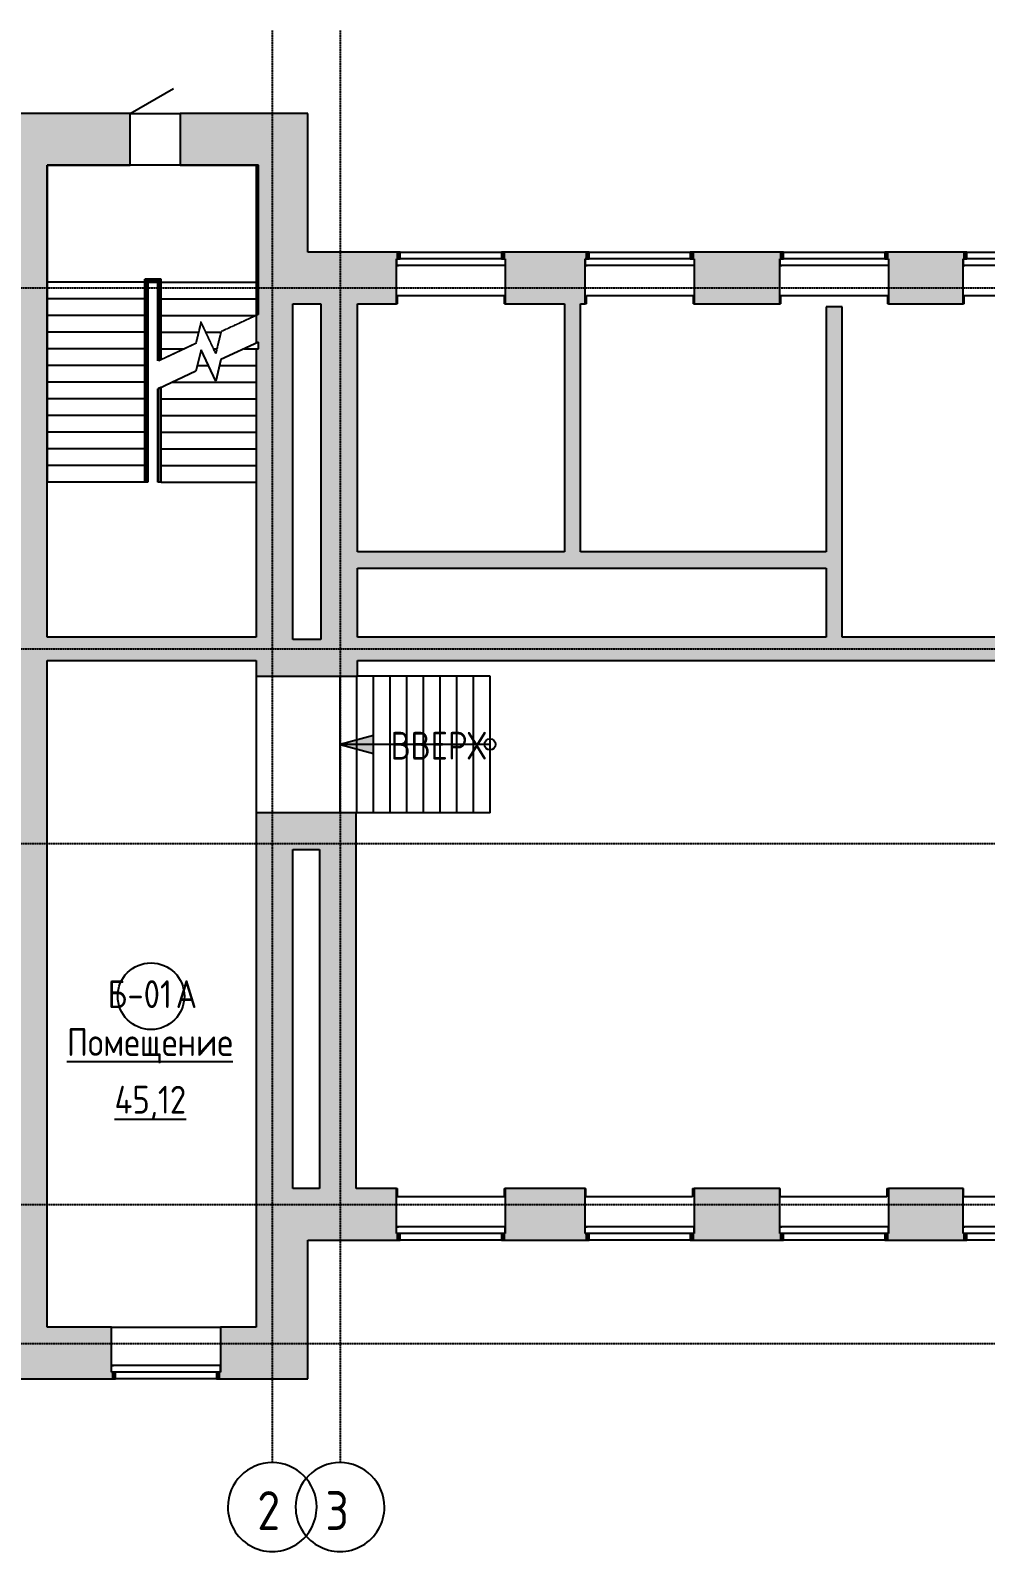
# Model space of a CAD drawing. Extents: x -4056 to 455774, y -7500 to 28668.
# Drawn here: x 366933 to 384125, y -2998 to 24417 of the extents above; entities that cross this region are included whole.
import ezdxf

# ---------------------------------------------------------------- set-up
doc = ezdxf.new("R2010")
doc.units = 0
for name, pattern in [('ADSK_ЛИНИЯ_СЕТКИ', [21, 12, -3, 3, -3]), ('ADSK_СВЕРХУ', [4.5, 3, -1.5]), ('ADSK_ШТРИХ_Ш3_П1_5', [4.5, 3, -1.5])]:
    doc.linetypes.add(name, pattern=pattern)
for name, color, linetype in [('_РАЗДЕЛИТЕЛЬ_ПОМЕЩЕНИЙ_', 4, 'ADSK_ШТРИХ_Ш3_П1_5'), ('ДВЕРИ', 7, 'CONTINUOUS'), ('КАРКАС_ИМПОСТ', 7, 'CONTINUOUS'), ('ЛЕСТНИЦЫ', 7, 'CONTINUOUS'), ('МАРКИ_ПОМЕЩЕНИЙ', 7, 'CONTINUOUS'), ('ОГРАЖДЕНИЕ', 7, 'CONTINUOUS'), ('ОКНА', 7, 'CONTINUOUS'), ('ОСИ', 7, 'CONTINUOUS'), ('ПАНЕЛЬ', 7, 'CONTINUOUS'), ('ПЕРЕКРЫТИЯ', 7, 'CONTINUOUS'), ('ПОРУЧНИ', 7, 'CONTINUOUS'), ('СТЕНЫ', 7, 'CONTINUOUS'), ('СТЕНЫ_РАЗРЕЗ', 7, 'CONTINUOUS'), ('СТРЕЛКИ_ВВЕРХ', 7, 'CONTINUOUS'), ('ТРАЕКТОРИИ_ЛЕСТНИЦЫ', 7, 'CONTINUOUS')]:
    doc.layers.add(name, color=color, linetype=linetype)
doc.styles.add('GOST_COMMON', font='GOST Common.ttf', dxfattribs={"width": 0.9, "height": 500})
doc.styles.add('GOST_COMMON_1', font='GOST Common.ttf', dxfattribs={"width": 0.9, "height": 700})

# ---------------------------------------------------------------- blocks, each defined once
blk = doc.blocks.new('*U359')
at = {"layer": 'СТЕНЫ'}
for points in [[(370995.142097, 2645.135494), (370995.142097, 3575.135494), (371308.857003, 2645.135494)], [(371308.857003, 2645.135494), (370995.142097, 3575.135494), (371308.857003, 3575.135494)], [(371308.857003, 2645.135494), (371308.857003, 3575.135494), (371925.142097, 2645.135494)], [(371925.142097, 2645.135494), (371308.857003, 3575.135494), (371925.142097, 3575.135494)], [(371925.142097, 2645.135494), (371925.142097, 3575.135494), (373520.142097, 2645.135494)], [(373520.142097, 2645.135494), (371925.142097, 3575.135494), (373520.142097, 3575.135494)], [(375480.142097, 2645.135494), (375480.142097, 3575.135494), (376920.142097, 2645.135494)], [(376920.142097, 2645.135494), (375480.142097, 3575.135494), (376920.142097, 3575.135494)], [(378880.142097, 2645.135494), (378880.142097, 3575.135494), (380420.142097, 2645.135494)], [(380420.142097, 2645.135494), (378880.142097, 3575.135494), (380420.142097, 3575.135494)], [(382380.142097, 2645.135494), (382380.142097, 3575.135494), (383720.142097, 2645.135494)], [(383720.142097, 2645.135494), (382380.142097, 3575.135494), (383720.142097, 3575.135494)], [(373520.142097, 2645.135494), (373520.142097, 2765.135494), (373590.142097, 2645.135494)], [(373590.142097, 2645.135494), (373520.142097, 2765.135494), (373590.142097, 2765.135494)], [(375410.142097, 2645.135494), (375410.142097, 2765.135494), (375480.142097, 2645.135494)], [(375480.142097, 2645.135494), (375410.142097, 2765.135494), (375480.142097, 2765.135494)], [(376920.142097, 2645.135494), (376920.142097, 2765.135494), (376990.142097, 2645.135494)], [(376990.142097, 2645.135494), (376920.142097, 2765.135494), (376990.142097, 2765.135494)], [(378810.142097, 2645.135494), (378810.142097, 2765.135494), (378880.142097, 2645.135494)], [(378880.142097, 2645.135494), (378810.142097, 2765.135494), (378880.142097, 2765.135494)], [(380420.142097, 2645.135494), (380420.142097, 2765.135494), (380490.142097, 2645.135494)], [(380490.142097, 2645.135494), (380420.142097, 2765.135494), (380490.142097, 2765.135494)], [(382310.142097, 2645.135494), (382310.142097, 2765.135494), (382380.142097, 2645.135494)], [(382380.142097, 2645.135494), (382310.142097, 2765.135494), (382380.142097, 2765.135494)], [(383720.142097, 2645.135494), (383720.142097, 2765.135494), (383790.142097, 2645.135494)], [(383790.142097, 2645.135494), (383720.142097, 2765.135494), (383790.142097, 2765.135494)]]:
    blk.add_solid(points, dxfattribs=at)
blk = doc.blocks.new('*U360')
at = {"layer": 'СТЕНЫ'}
for points in [[(370995.142097, 145.135494), (370995.142097, 2645.135494), (371308.857003, 145.135494)], [(371308.857003, 145.135494), (370995.142097, 2645.135494), (371308.857003, 2645.135494)], [(371308.857003, 145.135494), (371308.857003, 2645.135494), (371925.142097, 145.135494)], [(371925.142097, 145.135494), (371308.857003, 2645.135494), (371925.142097, 2645.135494)]]:
    blk.add_solid(points, dxfattribs=at)
blk = doc.blocks.new('*U361')
at = {"layer": 'СТЕНЫ'}
for points in [[(353145.142097, 145.135494), (353145.142097, 1075.135494), (355485.142097, 145.135494)], [(355485.142097, 145.135494), (353145.142097, 1075.135494), (355485.142097, 1075.135494)], [(357445.142097, 145.135494), (357445.142097, 1075.135494), (358497.827602, 145.135494)], [(358497.827602, 145.135494), (357445.142097, 1075.135494), (358497.827602, 1075.135494)], [(358497.827602, 145.135494), (358497.827602, 1075.135494), (359785.142097, 145.135494)], [(359785.142097, 145.135494), (358497.827602, 1075.135494), (359785.142097, 1075.135494)], [(361745.142097, 145.135494), (361745.142097, 1075.135494), (364085.142097, 145.135494)], [(364085.142097, 145.135494), (361745.142097, 1075.135494), (364085.142097, 1075.135494)], [(366045.142097, 145.135494), (366045.142097, 1075.135494), (368391.794238, 145.135494)], [(368391.794238, 145.135494), (366045.142097, 1075.135494), (368391.794238, 1075.135494)], [(370351.794238, 145.135494), (370351.794238, 1075.135494), (370995.142097, 145.135494)], [(370995.142097, 145.135494), (370351.794238, 1075.135494), (370995.142097, 1075.135494)], [(355485.142097, 145.135494), (355485.142097, 265.135494), (355555.142097, 145.135494)], [(355555.142097, 145.135494), (355485.142097, 265.135494), (355555.142097, 265.135494)], [(357375.142097, 145.135494), (357375.142097, 265.135494), (357445.142097, 145.135494)], [(357445.142097, 145.135494), (357375.142097, 265.135494), (357445.142097, 265.135494)], [(359785.142097, 145.135494), (359785.142097, 265.135494), (359855.142097, 145.135494)], [(359855.142097, 145.135494), (359785.142097, 265.135494), (359855.142097, 265.135494)], [(361675.142097, 145.135494), (361675.142097, 265.135494), (361745.142097, 145.135494)], [(361745.142097, 145.135494), (361675.142097, 265.135494), (361745.142097, 265.135494)], [(364085.142097, 145.135494), (364085.142097, 265.135494), (364155.142097, 145.135494)], [(364155.142097, 145.135494), (364085.142097, 265.135494), (364155.142097, 265.135494)], [(365975.142097, 145.135494), (365975.142097, 265.135494), (366045.142097, 145.135494)], [(366045.142097, 145.135494), (365975.142097, 265.135494), (366045.142097, 265.135494)], [(368391.794238, 145.135494), (368391.794238, 265.135494), (368461.794238, 145.135494)], [(368461.794238, 145.135494), (368391.794238, 265.135494), (368461.794238, 265.135494)], [(370281.794238, 145.135494), (370281.794238, 265.135494), (370351.794238, 145.135494)], [(370351.794238, 145.135494), (370281.794238, 265.135494), (370351.794238, 265.135494)]]:
    blk.add_solid(points, dxfattribs=at)
blk = doc.blocks.new('*U363')
at = {"layer": 'СТЕНЫ'}
for points in [[(354075.142097, 21995.135494), (354075.142097, 22925.135494), (355269.116592, 21995.135494)], [(355269.116592, 21995.135494), (354075.142097, 22925.135494), (355269.116592, 22925.135494)], [(355269.116592, 22805.135494), (355269.116592, 22925.135494), (355339.116592, 22805.135494)], [(355339.116592, 22805.135494), (355269.116592, 22925.135494), (355339.116592, 22925.135494)], [(357159.116592, 22805.135494), (357159.116592, 22925.135494), (357229.116592, 22805.135494)], [(357229.116592, 22805.135494), (357159.116592, 22925.135494), (357229.116592, 22925.135494)], [(357229.116592, 21995.135494), (357229.116592, 22925.135494), (358497.827602, 21995.135494)], [(358497.827602, 21995.135494), (357229.116592, 22925.135494), (358497.827602, 22925.135494)], [(358497.827602, 21995.135494), (358497.827602, 22925.135494), (359669.116592, 21995.135494)], [(359669.116592, 21995.135494), (358497.827602, 22925.135494), (359669.116592, 22925.135494)], [(359669.116592, 22805.135494), (359669.116592, 22925.135494), (359739.116592, 22805.135494)], [(359739.116592, 22805.135494), (359669.116592, 22925.135494), (359739.116592, 22925.135494)], [(361559.116592, 22805.135494), (361559.116592, 22925.135494), (361629.116592, 22805.135494)], [(361629.116592, 22805.135494), (361559.116592, 22925.135494), (361629.116592, 22925.135494)], [(361629.116592, 21995.135494), (361629.116592, 22925.135494), (364169.116592, 21995.135494)], [(364169.116592, 21995.135494), (361629.116592, 22925.135494), (364169.116592, 22925.135494)], [(364169.116592, 22805.135494), (364169.116592, 22925.135494), (364239.116592, 22805.135494)], [(364239.116592, 22805.135494), (364169.116592, 22925.135494), (364239.116592, 22925.135494)], [(366059.116592, 22805.135494), (366059.116592, 22925.135494), (366129.116592, 22805.135494)], [(366129.116592, 22805.135494), (366059.116592, 22925.135494), (366129.116592, 22925.135494)], [(366129.116592, 21995.135494), (366129.116592, 22925.135494), (367235.142097, 21995.135494)], [(367235.142097, 21995.135494), (366129.116592, 22925.135494), (367235.142097, 22925.135494)], [(367235.142097, 21995.135494), (367235.142097, 22925.135494), (368727.642097, 21995.135494)], [(368727.642097, 21995.135494), (367235.142097, 22925.135494), (368727.642097, 22925.135494)], [(369627.642097, 21995.135494), (369627.642097, 22925.135494), (371308.857003, 21995.135494)], [(371308.857003, 21995.135494), (369627.642097, 22925.135494), (371308.857003, 22925.135494)], [(371308.857003, 21995.135494), (371308.857003, 22925.135494), (371925.142097, 21995.135494)], [(371925.142097, 21995.135494), (371308.857003, 22925.135494), (371925.142097, 22925.135494)]]:
    blk.add_solid(points, dxfattribs=at)
blk = doc.blocks.new('*U364')
at = {"layer": 'СТЕНЫ'}
for points in [[(370995.142097, 19495.135494), (370995.142097, 21995.135494), (371655.142097, 19495.135494)], [(371655.142097, 19495.135494), (370995.142097, 21995.135494), (371655.142097, 21995.135494)], [(371655.142097, 19495.135494), (371655.142097, 21995.135494), (371925.142097, 19495.135494)], [(371925.142097, 19495.135494), (371655.142097, 21995.135494), (371925.142097, 21995.135494)]]:
    blk.add_solid(points, dxfattribs=at)
blk = doc.blocks.new('*U365')
at = {"layer": 'СТЕНЫ'}
for points in [[(371925.142097, 19495.135494), (371925.142097, 20425.135494), (372820.142097, 19495.135494)], [(372820.142097, 19495.135494), (371925.142097, 20425.135494), (372820.142097, 20425.135494)], [(372820.142097, 19495.135494), (372820.142097, 20425.135494), (373520.142097, 19495.135494)], [(373520.142097, 19495.135494), (372820.142097, 20425.135494), (373520.142097, 20425.135494)], [(373520.142097, 20305.135494), (373520.142097, 20425.135494), (373590.142097, 20305.135494)], [(373590.142097, 20305.135494), (373520.142097, 20425.135494), (373590.142097, 20425.135494)], [(375410.142097, 20305.135494), (375410.142097, 20425.135494), (375480.142097, 20305.135494)], [(375480.142097, 20305.135494), (375410.142097, 20425.135494), (375480.142097, 20425.135494)], [(375480.142097, 19495.135494), (375480.142097, 20425.135494), (376835.142097, 19495.135494)], [(376835.142097, 19495.135494), (375480.142097, 20425.135494), (376835.142097, 20425.135494)], [(376835.142097, 19495.135494), (376835.142097, 20425.135494), (376920.142097, 19495.135494)], [(376920.142097, 19495.135494), (376835.142097, 20425.135494), (376920.142097, 20425.135494)], [(376920.142097, 20305.135494), (376920.142097, 20425.135494), (376990.142097, 20305.135494)], [(376990.142097, 20305.135494), (376920.142097, 20425.135494), (376990.142097, 20425.135494)], [(378810.142097, 20305.135494), (378810.142097, 20425.135494), (378880.142097, 20305.135494)], [(378880.142097, 20305.135494), (378810.142097, 20425.135494), (378880.142097, 20425.135494)], [(378880.142097, 19495.135494), (378880.142097, 20425.135494), (380420.142097, 19495.135494)], [(380420.142097, 19495.135494), (378880.142097, 20425.135494), (380420.142097, 20425.135494)], [(380420.142097, 20305.135494), (380420.142097, 20425.135494), (380490.142097, 20305.135494)], [(380490.142097, 20305.135494), (380420.142097, 20425.135494), (380490.142097, 20425.135494)], [(382310.142097, 20305.135494), (382310.142097, 20425.135494), (382380.142097, 20305.135494)], [(382380.142097, 20305.135494), (382310.142097, 20425.135494), (382380.142097, 20425.135494)], [(382380.142097, 19495.135494), (382380.142097, 20425.135494), (383720.142097, 19495.135494)], [(383720.142097, 19495.135494), (382380.142097, 20425.135494), (383720.142097, 20425.135494)], [(383720.142097, 20305.135494), (383720.142097, 20425.135494), (383790.142097, 20305.135494)], [(383790.142097, 20305.135494), (383720.142097, 20425.135494), (383790.142097, 20425.135494)]]:
    blk.add_solid(points, dxfattribs=at)
blk = doc.blocks.new('*U373')
at = {"layer": 'СТЕНЫ'}
for points in [[(370995.142097, 3575.135494), (370995.142097, 9676.085928), (371308.857003, 3575.135494)], [(371308.857003, 3575.135494), (370995.142097, 9676.085928), (371308.857003, 9676.085928)], [(371308.857003, 3575.135494), (371308.857003, 9676.085928), (371655.142097, 3575.135494)], [(371655.142097, 3575.135494), (371308.857003, 9676.085928), (371655.142097, 9676.085928)]]:
    blk.add_solid(points, dxfattribs=at)
blk = doc.blocks.new('*U374')
at = {"layer": 'СТЕНЫ'}
for points in [[(372135.142097, 3575.135494), (372135.142097, 9676.085928), (372795.142097, 3575.135494)], [(372795.142097, 3575.135494), (372135.142097, 9676.085928), (372795.142097, 9676.085928)]]:
    blk.add_solid(points, dxfattribs=at)
blk = doc.blocks.new('*U375')
at = {"layer": 'СТЕНЫ'}
for points in [[(370995.142097, 9676.085928), (370995.142097, 10336.085928), (371655.142097, 9676.085928)], [(371655.142097, 9676.085928), (370995.142097, 10336.085928), (371655.142097, 10336.085928)], [(371655.142097, 9676.085928), (371655.142097, 10336.085928), (372135.142097, 9676.085928)], [(372135.142097, 9676.085928), (371655.142097, 10336.085928), (372135.142097, 10336.085928)], [(372135.142097, 9676.085928), (372135.142097, 10336.085928), (372795.142097, 9676.085928)], [(372795.142097, 9676.085928), (372135.142097, 10336.085928), (372795.142097, 10336.085928)]]:
    blk.add_solid(points, dxfattribs=at)
blk = doc.blocks.new('*U376')
at = {"layer": 'СТЕНЫ'}
for points in [[(370995.142097, 18788.366004), (370995.142097, 19495.135494), (371035.142097, 18807.018311)], [(371035.142097, 18807.018311), (370995.142097, 19495.135494), (371035.142097, 19495.135494)], [(371035.142097, 13456.085928), (371035.142097, 19495.135494), (371308.857003, 13456.085928)], [(371308.857003, 13456.085928), (371035.142097, 19495.135494), (371308.857003, 19495.135494)], [(371308.857003, 13456.085928), (371308.857003, 19495.135494), (371655.142097, 13456.085928)], [(371655.142097, 13456.085928), (371308.857003, 19495.135494), (371655.142097, 19495.135494)], [(370995.142097, 13456.085928), (370995.142097, 18687.341418), (371035.142097, 13456.085928)], [(371035.142097, 13456.085928), (370995.142097, 18687.341418), (371035.142097, 18687.341418)]]:
    blk.add_solid(points, dxfattribs=at)
blk = doc.blocks.new('*U377')
at = {"layer": 'СТЕНЫ'}
for points in [[(372160.142097, 13456.085928), (372160.142097, 19495.135494), (372820.142097, 13456.085928)], [(372820.142097, 13456.085928), (372160.142097, 19495.135494), (372820.142097, 19495.135494)]]:
    blk.add_solid(points, dxfattribs=at)
blk = doc.blocks.new('*U378')
at = {"layer": 'СТЕНЫ'}
for points in [[(370995.142097, 12796.085928), (370995.142097, 13456.085928), (371308.857003, 12796.085928)], [(371308.857003, 12796.085928), (370995.142097, 13456.085928), (371308.857003, 13456.085928)], [(371308.857003, 12796.085928), (371308.857003, 13456.085928), (372820.142097, 12796.085928)], [(372820.142097, 12796.085928), (371308.857003, 13456.085928), (372820.142097, 13456.085928)]]:
    blk.add_solid(points, dxfattribs=at)
blk = doc.blocks.new('*U379')
at = {"layer": 'СТЕНЫ'}
for points in [[(366555.142097, 1075.135494), (366555.142097, 21995.135494), (367235.142097, 1075.135494)], [(367235.142097, 1075.135494), (366555.142097, 21995.135494), (367235.142097, 21995.135494)]]:
    blk.add_solid(points, dxfattribs=at)
blk = doc.blocks.new('*U398')
at = {"layer": 'СТЕНЫ'}
for points in [[(372820.142097, 13075.135494), (372820.142097, 13495.135494), (386532.642097, 13075.135494)], [(386532.642097, 13075.135494), (372820.142097, 13495.135494), (386532.642097, 13495.135494)], [(386532.642097, 13075.135494), (386532.642097, 13495.135494), (390147.642097, 13075.135494)], [(390147.642097, 13075.135494), (386532.642097, 13495.135494), (390147.642097, 13495.135494)]]:
    blk.add_solid(points, dxfattribs=at)
blk = doc.blocks.new('*U399')
at = {"layer": 'СТЕНЫ'}
for points in [[(367235.142097, 13075.135494), (367235.142097, 13495.135494), (370995.142097, 13075.135494)], [(370995.142097, 13075.135494), (367235.142097, 13495.135494), (370995.142097, 13495.135494)]]:
    blk.add_solid(points, dxfattribs=at)
blk = doc.blocks.new('*U400')
at = {"layer": 'СТЕНЫ'}
for points in [[(381255.142097, 13495.135494), (381255.142097, 19445.135494), (381545.142097, 13495.135494)], [(381545.142097, 13495.135494), (381255.142097, 19445.135494), (381545.142097, 19445.135494)]]:
    blk.add_solid(points, dxfattribs=at)
blk = doc.blocks.new('*U401')
at = {"layer": 'СТЕНЫ'}
for points in [[(372820.142097, 14740.135494), (372820.142097, 15030.135494), (377714.371703, 14740.135494)], [(377714.371703, 14740.135494), (372820.142097, 15030.135494), (377714.371703, 15030.135494)], [(377714.371703, 14740.135494), (377714.371703, 15030.135494), (381255.142097, 14740.135494)], [(381255.142097, 14740.135494), (377714.371703, 15030.135494), (381255.142097, 15030.135494)]]:
    blk.add_solid(points, dxfattribs=at)
blk = doc.blocks.new('*U402')
at = {"layer": 'СТЕНЫ'}
for points in [[(376545.142097, 15030.135494), (376545.142097, 19495.135494), (376835.142097, 15030.135494)], [(376835.142097, 15030.135494), (376545.142097, 19495.135494), (376835.142097, 19495.135494)]]:
    blk.add_solid(points, dxfattribs=at)
blk = doc.blocks.new('ОГРАЖДЕНИЕ_-_ОГРАЖДЕНИЕ-25')
at = {"layer": 'ОГРАЖДЕНИЕ', "linetype": 'ADSK_СВЕРХУ'}
for p, q in [((15815.548367, 19937.741418), (15815.548367, 16287.341418)), ((16116.348367, 19937.741418), (15815.548367, 19937.741418)), ((15820.548367, 19932.741418), (15820.548367, 16287.341418)), ((16111.348367, 19932.741418), (15820.548367, 19932.741418)), ((15845.548367, 19907.741418), (15845.548367, 16287.341418)), ((16086.348367, 19907.741418), (15845.548367, 19907.741418)), ((15860.548367, 19892.741418), (15860.548367, 16287.341418)), ((16071.348367, 19892.741418), (15860.548367, 19892.741418)), ((15865.548367, 19887.741418), (15865.548367, 16287.341418)), ((16066.348367, 19887.741418), (15865.548367, 19887.741418)), ((15875.548367, 19877.741418), (15875.548367, 16287.341418)), ((16056.348367, 19877.741418), (15875.548367, 19877.741418)), ((16056.348367, 18467.664526), (16056.348367, 19877.741418)), ((16066.348367, 18467.851049), (16066.348367, 19887.741418)), ((16071.348367, 18470.182587), (16071.348367, 19892.741418)), ((16086.348367, 18477.177202), (16086.348367, 19907.741418)), ((16111.348367, 19887.341418), (16111.348367, 19932.741418)), ((16111.348367, 18488.834894), (16111.348367, 19887.341418)), ((16116.348367, 19887.341418), (16116.348367, 19937.741418)), ((16116.348367, 18491.166432), (16116.348367, 19887.341418)), ((15865.548367, 16287.341418), (15815.548367, 16287.341418)), ((15860.548367, 16287.341418), (15820.548367, 16287.341418)), ((15875.548367, 16287.341418), (15845.548367, 16287.341418))]:
    blk.add_line(p, q, dxfattribs=at)
at = {"layer": 'ПОРУЧНИ'}
for p, q in [((16065.948367, 17967.664526), (16056.348367, 17967.664526)), ((16065.948367, 17967.664526), (16056.348367, 17967.664526)), ((16056.348367, 16287.341418), (16056.348367, 17967.664526)), ((16071.348367, 17970.182587), (16065.948367, 17967.664526)), ((16071.348367, 17970.182587), (16065.948367, 17967.664526)), ((16111.348367, 17988.834894), (16071.348367, 17970.182587)), ((16111.348367, 17988.834894), (16071.348367, 17970.182587)), ((16111.348367, 17988.834894), (16071.348367, 17970.182587)), ((16071.348367, 16287.341418), (16071.348367, 17970.182587)), ((16116.348367, 17991.166432), (16111.348367, 17988.834894)), ((16111.348367, 16287.341418), (16111.348367, 17988.834894)), ((16116.348367, 16287.341418), (16116.348367, 17991.166432)), ((16071.348367, 16287.341418), (16056.348367, 16287.341418)), ((16111.348367, 16287.341418), (16071.348367, 16287.341418)), ((16116.348367, 16287.341418), (16111.348367, 16287.341418))]:
    blk.add_line(p, q, dxfattribs=at)
blk = doc.blocks.new('ИРНИТУ-ОКНО-ГОСТ23166-99_T')
at = {"layer": 'КАРКАС_ИМПОСТ'}
for p, q in [((-1018.1, 345), (941.9, 345)), ((-1018.1, 345), (-1018.1, 225)), ((-1018.1, 345), (-983.1, 345)), ((941.9, 345), (906.9, 345)), ((941.9, 345), (941.9, 225)), ((-1018.1, 225), (941.9, 225)), ((-1018.1, 225), (-983.1, 225)), ((941.9, 225), (906.9, 225))]:
    blk.add_line(p, q, dxfattribs=at)
blk = doc.blocks.new('ИРНИТУ-ОКНО-ГОСТ23166-99_V')
at = {"layer": 'КАРКАС_ИМПОСТ'}
for p, q in [((-1018.1, 345), (941.9, 345)), ((-1018.1, 345), (-1018.1, 225)), ((-1018.1, 345), (-983.1, 345)), ((941.9, 345), (906.9, 345)), ((941.9, 345), (941.9, 225)), ((-1018.1, 225), (941.9, 225)), ((-1018.1, 225), (-983.1, 225)), ((941.9, 225), (906.9, 225))]:
    blk.add_line(p, q, dxfattribs=at)
blk = doc.blocks.new('ИРНИТУ-ОКНО-ГОСТ23166-99_Y')
at = {"layer": 'КАРКАС_ИМПОСТ'}
for p, q in [((-1018.1, -225), (941.9, -225)), ((-1018.1, -345), (-1018.1, -225)), ((-1018.1, -225), (-983.1, -225)), ((941.9, -225), (906.9, -225)), ((941.9, -345), (941.9, -225)), ((-1018.1, -345), (941.9, -345)), ((-1018.1, -345), (-983.1, -345)), ((941.9, -345), (906.9, -345))]:
    blk.add_line(p, q, dxfattribs=at)
blk = doc.blocks.new('*U416')
at = {"layer": 'СТРЕЛКИ_ВВЕРХ'}
blk.add_solid([(373105.142097, 11405.316412), (372505.142097, 11566.085928), (373105.142097, 11726.855443)], dxfattribs=at)
blk = doc.blocks.new('AC_ДВЕРЬ_ОДНОПОЛЬНАЯ_ДЕРЕ3')
at = {"layer": 'ПАНЕЛЬ'}
blk.add_line((-450, 465), (329.422863, 915), dxfattribs=at)
blk = doc.blocks.new('ОСЬ_СЕТКИ_-_D8-4846-00_Б_Н')
at = {"layer": 'ОСИ'}
for start, end in [(360, 180), (180, 360)]:
    blk.add_arc((0, 0), 4, start, end, dxfattribs=at)
blk = doc.blocks.new('ADSK_МАРКА_ПОМЕЩЕНИЕ_-_НО2')
at = {"layer": 'МАРКИ_ПОМЕЩЕНИЙ'}
blk.add_circle((0, 0), 3, dxfattribs=at)

msp = doc.modelspace()

# ---------------------------------------------------------------- linework, layer by layer
at = {"layer": '_РАЗДЕЛИТЕЛЬ_ПОМЕЩЕНИЙ_'}
msp.add_line((370995.142097, 12796.085928), (370995.142097, 10336.085928), dxfattribs=at)
at = {"layer": 'ЛЕСТНИЦЫ', "linetype": 'ADSK_СВЕРХУ'}
for p, q in [((367235.142097, 21990), (367235.142097, 19887.341418)), ((371035.142097, 21990), (367235.142097, 21990)), ((371035.142097, 19887.341418), (371035.142097, 21990)), ((369035.142097, 19887.341418), (367235.142097, 19887.341418)), ((367235.142097, 19887.341418), (367235.142097, 16287.341418)), ((369035.142097, 19887.341418), (367235.142097, 19887.341418)), ((369035.142097, 19887.341418), (369235.142097, 19887.341418)), ((369035.142097, 19887.341418), (369035.142097, 16287.341418)), ((369235.142097, 19887.341418), (371035.142097, 19887.341418)), ((369235.142097, 18467.664526), (369235.142097, 19887.341418)), ((369235.142097, 19887.341418), (371035.142097, 19887.341418)), ((371035.142097, 19307.018311), (371035.142097, 19887.341418)), ((369035.142097, 19587.341418), (367235.142097, 19587.341418)), ((369035.142097, 19587.341418), (367235.142097, 19587.341418)), ((369235.142097, 19587.341418), (371035.142097, 19587.341418)), ((369235.142097, 19587.341418), (371035.142097, 19587.341418)), ((369035.142097, 19287.341418), (367235.142097, 19287.341418)), ((369035.142097, 19287.341418), (367235.142097, 19287.341418)), ((369235.142097, 19287.341418), (370992.944865, 19287.341418)), ((369235.142097, 19287.341418), (370992.944865, 19287.341418)), ((371035.142097, 19307.018311), (370361.719043, 18992.995984)), ((369035.142097, 18987.341418), (367235.142097, 18987.341418)), ((369035.142097, 18987.341418), (367235.142097, 18987.341418)), ((369235.142097, 18987.341418), (369958.54552, 18987.341418)), ((369235.142097, 18987.341418), (369958.54552, 18987.341418)), ((370003.07389, 19170.562602), (369908.56515, 18781.686853)), ((370267.210303, 18604.120235), (370003.07389, 19170.562602)), ((370088.511331, 18987.341418), (370360.344811, 18987.341418)), ((370088.511331, 18987.341418), (370360.344811, 18987.341418)), ((370361.719043, 18992.995984), (370267.210303, 18604.120235)), ((369035.142097, 18687.341418), (367235.142097, 18687.341418)), ((369035.142097, 18687.341418), (367235.142097, 18687.341418)), ((369908.56515, 18781.686853), (369235.142097, 18467.664526)), ((369235.142097, 18687.341418), (369706.240713, 18687.341418)), ((369235.142097, 18687.341418), (369706.240713, 18687.341418)), ((370228.403628, 18687.341418), (370287.435605, 18687.341418)), ((370228.403628, 18687.341418), (370287.435605, 18687.341418)), ((370778.494173, 18687.341418), (371035.142097, 18687.341418)), ((369035.142097, 18387.341418), (367235.142097, 18387.341418)), ((369035.142097, 18387.341418), (367235.142097, 18387.341418)), ((369934.242451, 18387.341418), (370135.142097, 18387.341418)), ((370336.041742, 18387.341418), (370995.142097, 18387.341418)), ((369035.142097, 18087.341418), (367235.142097, 18087.341418)), ((369035.142097, 18087.341418), (367235.142097, 18087.341418)), ((369491.790021, 18087.341418), (370995.142097, 18087.341418)), ((369035.142097, 17787.341418), (367235.142097, 17787.341418)), ((369035.142097, 17787.341418), (367235.142097, 17787.341418)), ((369285.542097, 17787.341418), (370995.142097, 17787.341418)), ((369035.142097, 17487.341418), (367235.142097, 17487.341418)), ((369035.142097, 17487.341418), (367235.142097, 17487.341418)), ((369285.542097, 17487.341418), (370995.142097, 17487.341418)), ((369035.142097, 17187.341418), (367235.142097, 17187.341418)), ((369035.142097, 17187.341418), (367235.142097, 17187.341418)), ((369285.542097, 17187.341418), (370995.142097, 17187.341418)), ((369035.142097, 16887.341418), (367235.142097, 16887.341418)), ((369035.142097, 16887.341418), (367235.142097, 16887.341418)), ((369285.542097, 16887.341418), (370995.142097, 16887.341418)), ((369035.142097, 16587.341418), (367235.142097, 16587.341418)), ((369035.142097, 16587.341418), (367235.142097, 16587.341418)), ((369285.542097, 16587.341418), (370995.142097, 16587.341418)), ((369035.142097, 16287.341418), (367235.142097, 16287.341418)), ((369285.542097, 16287.341418), (370995.142097, 16287.341418)), ((372805.142097, 10336.085928), (372805.142097, 12796.085928)), ((373105.142097, 10336.085928), (373105.142097, 12796.085928)), ((373405.142097, 10336.085928), (373405.142097, 12796.085928)), ((373705.142097, 10336.085928), (373705.142097, 12796.085928)), ((374005.142097, 10336.085928), (374005.142097, 12796.085928)), ((374305.142097, 10336.085928), (374305.142097, 12796.085928)), ((374605.142097, 10336.085928), (374605.142097, 12796.085928)), ((374905.142097, 10336.085928), (374905.142097, 12796.085928)), ((375205.142097, 10336.085928), (375205.142097, 12796.085928))]:
    msp.add_line(p, q, dxfattribs=at)
at = {"layer": 'ЛЕСТНИЦЫ'}
for p, q in [((370003.07389, 18670.562602), (369908.56515, 18281.686853)), ((370267.210303, 18104.120235), (370003.07389, 18670.562602)), ((371035.142097, 18807.018311), (370361.719043, 18492.995984)), ((370778.494173, 18687.341418), (371035.142097, 18687.341418)), ((371035.142097, 18687.341418), (371035.142097, 18807.018311)), ((369934.242451, 18387.341418), (370135.142097, 18387.341418)), ((370361.719043, 18492.995984), (370267.210303, 18104.120235)), ((370336.041742, 18387.341418), (370995.142097, 18387.341418)), ((369908.56515, 18281.686853), (369235.142097, 17967.664526)), ((369491.790021, 18087.341418), (370995.142097, 18087.341418)), ((369285.542097, 17787.341418), (370995.142097, 17787.341418)), ((369285.542097, 17487.341418), (370995.142097, 17487.341418)), ((369285.542097, 17187.341418), (370995.142097, 17187.341418)), ((369285.542097, 16887.341418), (370995.142097, 16887.341418)), ((369285.542097, 16587.341418), (370995.142097, 16587.341418)), ((369285.542097, 16287.341418), (370995.142097, 16287.341418)), ((372505.142097, 10336.085928), (372505.142097, 12796.085928)), ((372805.142097, 10336.085928), (372805.142097, 12796.085928)), ((373105.142097, 12796.085928), (372820.142097, 12796.085928)), ((373405.142097, 12796.085928), (373105.142097, 12796.085928)), ((373105.142097, 10336.085928), (373105.142097, 12796.085928)), ((373705.142097, 12796.085928), (373405.142097, 12796.085928)), ((373405.142097, 10336.085928), (373405.142097, 12796.085928)), ((374005.142097, 12796.085928), (373705.142097, 12796.085928)), ((373705.142097, 10336.085928), (373705.142097, 12796.085928)), ((374305.142097, 12796.085928), (374005.142097, 12796.085928)), ((374005.142097, 10336.085928), (374005.142097, 12796.085928)), ((374605.142097, 12796.085928), (374305.142097, 12796.085928)), ((374305.142097, 10336.085928), (374305.142097, 12796.085928)), ((374905.142097, 12796.085928), (374605.142097, 12796.085928)), ((374605.142097, 10336.085928), (374605.142097, 12796.085928)), ((375205.142097, 12796.085928), (374905.142097, 12796.085928)), ((374905.142097, 10336.085928), (374905.142097, 12796.085928)), ((375205.142097, 10336.085928), (375205.142097, 12796.085928)), ((372805.142097, 10336.085928), (372795.142097, 10336.085928)), ((373105.142097, 10336.085928), (372805.142097, 10336.085928)), ((373405.142097, 10336.085928), (373105.142097, 10336.085928)), ((373705.142097, 10336.085928), (373405.142097, 10336.085928)), ((374005.142097, 10336.085928), (373705.142097, 10336.085928)), ((374305.142097, 10336.085928), (374005.142097, 10336.085928)), ((374605.142097, 10336.085928), (374305.142097, 10336.085928)), ((374905.142097, 10336.085928), (374605.142097, 10336.085928)), ((375205.142097, 10336.085928), (374905.142097, 10336.085928))]:
    msp.add_line(p, q, dxfattribs=at)
at = {"layer": 'ОСИ', "linetype": 'ADSK_ЛИНИЯ_СЕТКИ'}
for p, q in [((371285.142097, 24417.328474), (371285.142097, -1362.359468)), ((372505.142097, 24417.328474), (372505.142097, -1362.359468)), ((351339.505759, 19785.135494), (454174.387372, 19785.135494)), ((351339.505759, 13285.135494), (454174.387372, 13285.135494)), ((351339.505759, 9785.135494), (454174.387372, 9785.135494)), ((351339.505759, 3285.135494), (454174.387372, 3285.135494)), ((351339.505759, 785.135494), (454174.387372, 785.135494))]:
    msp.add_line(p, q, dxfattribs=at)
at = {"layer": 'ПЕРЕКРЫТИЯ'}
msp.add_line((372505.142097, 10336.085928), (372505.142097, 12796.085928), dxfattribs=at)
at = {"layer": 'СТЕНЫ'}
for p, q in [((368727.642097, 22925.135494), (369627.642097, 22925.135494)), ((369627.642097, 21995.135494), (368727.642097, 21995.135494)), ((373590.142097, 20425.135494), (375410.142097, 20425.135494)), ((376990.142097, 20425.135494), (378810.142097, 20425.135494)), ((380490.142097, 20425.135494), (382310.142097, 20425.135494)), ((383790.142097, 20425.135494), (385610.142097, 20425.135494)), ((373540.142097, 19495.135494), (373520.142097, 19495.135494)), ((373540.142097, 19495.135494), (373540.142097, 19645.135494)), ((373540.142097, 19645.135494), (375460.142097, 19645.135494)), ((375460.142097, 19645.135494), (375460.142097, 19495.135494)), ((375480.142097, 19495.135494), (375460.142097, 19495.135494)), ((376940.142097, 19495.135494), (376920.142097, 19495.135494)), ((376940.142097, 19495.135494), (376940.142097, 19645.135494)), ((376940.142097, 19645.135494), (378860.142097, 19645.135494)), ((378860.142097, 19645.135494), (378860.142097, 19495.135494)), ((378880.142097, 19495.135494), (378860.142097, 19495.135494)), ((380440.142097, 19495.135494), (380420.142097, 19495.135494)), ((380440.142097, 19495.135494), (380440.142097, 19645.135494)), ((380440.142097, 19645.135494), (382360.142097, 19645.135494)), ((382360.142097, 19645.135494), (382360.142097, 19495.135494)), ((382380.142097, 19495.135494), (382360.142097, 19495.135494)), ((383740.142097, 19495.135494), (383720.142097, 19495.135494)), ((383740.142097, 19495.135494), (383740.142097, 19645.135494)), ((383740.142097, 19645.135494), (385660.142097, 19645.135494)), ((373520.142097, 3575.135494), (373540.142097, 3575.135494)), ((373540.142097, 3425.135494), (373540.142097, 3575.135494)), ((375460.142097, 3575.135494), (375480.142097, 3575.135494)), ((375460.142097, 3575.135494), (375460.142097, 3425.135494)), ((376920.142097, 3575.135494), (376927.642097, 3575.135494)), ((376927.642097, 3425.135494), (376927.642097, 3575.135494)), ((378847.642097, 3575.135494), (378880.142097, 3575.135494)), ((378847.642097, 3575.135494), (378847.642097, 3425.135494)), ((380420.142097, 3575.135494), (380427.642097, 3575.135494)), ((380427.642097, 3425.135494), (380427.642097, 3575.135494)), ((382347.642097, 3575.135494), (382380.142097, 3575.135494)), ((382347.642097, 3575.135494), (382347.642097, 3425.135494)), ((383720.142097, 3575.135494), (383727.642097, 3575.135494)), ((383727.642097, 3425.135494), (383727.642097, 3575.135494)), ((375460.142097, 3425.135494), (373540.142097, 3425.135494)), ((378847.642097, 3425.135494), (376927.642097, 3425.135494)), ((382347.642097, 3425.135494), (380427.642097, 3425.135494)), ((385647.642097, 3425.135494), (383727.642097, 3425.135494)), ((375410.142097, 2645.135494), (373590.142097, 2645.135494)), ((378810.142097, 2645.135494), (376990.142097, 2645.135494)), ((382310.142097, 2645.135494), (380490.142097, 2645.135494)), ((385610.142097, 2645.135494), (383790.142097, 2645.135494)), ((368391.794238, 1075.135494), (370351.794238, 1075.135494)), ((370281.794238, 145.135494), (368461.794238, 145.135494))]:
    msp.add_line(p, q, dxfattribs=at)
at = {"layer": 'СТЕНЫ_РАЗРЕЗ'}
for p, q in [((368727.642097, 22925.135494), (366059.116592, 22925.135494)), ((368727.642097, 21995.135494), (368727.642097, 22925.135494)), ((371925.142097, 22925.135494), (369627.642097, 22925.135494)), ((369627.642097, 22925.135494), (369627.642097, 21995.135494)), ((371925.142097, 20425.135494), (371925.142097, 22925.135494)), ((367235.142097, 21995.135494), (368727.642097, 21995.135494)), ((367235.142097, 13495.135494), (367235.142097, 21995.135494)), ((369627.642097, 21995.135494), (370995.142097, 21995.135494)), ((370995.142097, 21995.135494), (370995.142097, 18788.366004)), ((373590.142097, 20425.135494), (371925.142097, 20425.135494)), ((373520.142097, 19495.135494), (373520.142097, 20305.135494)), ((373520.142097, 20305.135494), (373590.142097, 20305.135494)), ((373590.142097, 20305.135494), (373590.142097, 20425.135494)), ((376990.142097, 20425.135494), (375410.142097, 20425.135494)), ((375410.142097, 20425.135494), (375410.142097, 20305.135494)), ((375410.142097, 20305.135494), (375480.142097, 20305.135494)), ((375480.142097, 20305.135494), (375480.142097, 19495.135494)), ((376920.142097, 19495.135494), (376920.142097, 20305.135494)), ((376920.142097, 20305.135494), (376990.142097, 20305.135494)), ((376990.142097, 20305.135494), (376990.142097, 20425.135494)), ((380490.142097, 20425.135494), (378810.142097, 20425.135494)), ((378810.142097, 20425.135494), (378810.142097, 20305.135494)), ((378810.142097, 20305.135494), (378880.142097, 20305.135494)), ((378880.142097, 20305.135494), (378880.142097, 19495.135494)), ((380420.142097, 19495.135494), (380420.142097, 20305.135494)), ((380420.142097, 20305.135494), (380490.142097, 20305.135494)), ((380490.142097, 20305.135494), (380490.142097, 20425.135494)), ((383790.142097, 20425.135494), (382310.142097, 20425.135494)), ((382310.142097, 20425.135494), (382310.142097, 20305.135494)), ((382310.142097, 20305.135494), (382380.142097, 20305.135494)), ((382380.142097, 20305.135494), (382380.142097, 19495.135494)), ((383720.142097, 19495.135494), (383720.142097, 20305.135494)), ((383720.142097, 20305.135494), (383790.142097, 20305.135494)), ((383790.142097, 20305.135494), (383790.142097, 20425.135494)), ((371655.142097, 19495.135494), (372160.142097, 19495.135494)), ((371655.142097, 13456.085928), (371655.142097, 19495.135494)), ((372160.142097, 19495.135494), (372160.142097, 13456.085928)), ((372820.142097, 19495.135494), (373520.142097, 19495.135494)), ((372820.142097, 15030.135494), (372820.142097, 19495.135494)), ((375480.142097, 19495.135494), (376545.142097, 19495.135494)), ((376545.142097, 19495.135494), (376545.142097, 15030.135494)), ((376835.142097, 19495.135494), (376920.142097, 19495.135494)), ((376835.142097, 15030.135494), (376835.142097, 19495.135494)), ((378880.142097, 19495.135494), (380420.142097, 19495.135494)), ((382380.142097, 19495.135494), (383720.142097, 19495.135494)), ((381255.142097, 19445.135494), (381255.142097, 15030.135494)), ((381545.142097, 19445.135494), (381255.142097, 19445.135494)), ((381545.142097, 13495.135494), (381545.142097, 19445.135494)), ((370995.142097, 18687.341418), (370995.142097, 13495.135494)), ((376545.142097, 15030.135494), (372820.142097, 15030.135494)), ((381255.142097, 15030.135494), (376835.142097, 15030.135494)), ((372820.142097, 13495.135494), (372820.142097, 14740.135494)), ((372820.142097, 14740.135494), (381255.142097, 14740.135494)), ((381255.142097, 14740.135494), (381255.142097, 13495.135494)), ((370995.142097, 13495.135494), (367235.142097, 13495.135494)), ((372160.142097, 13456.085928), (371655.142097, 13456.085928)), ((381255.142097, 13495.135494), (372820.142097, 13495.135494)), ((390147.642097, 13495.135494), (381545.142097, 13495.135494)), ((367235.142097, 1075.135494), (367235.142097, 13075.135494)), ((367235.142097, 13075.135494), (370995.142097, 13075.135494)), ((370995.142097, 13075.135494), (370995.142097, 12796.085928)), ((372820.142097, 12796.085928), (372820.142097, 13075.135494)), ((372820.142097, 13075.135494), (386242.642097, 13075.135494)), ((370995.142097, 12796.085928), (372820.142097, 12796.085928)), ((370995.142097, 10336.085928), (370995.142097, 1075.135494)), ((372795.142097, 10336.085928), (370995.142097, 10336.085928)), ((372795.142097, 3575.135494), (372795.142097, 10336.085928)), ((371655.142097, 3575.135494), (371655.142097, 9676.085928)), ((371655.142097, 9676.085928), (372135.142097, 9676.085928)), ((372135.142097, 9676.085928), (372135.142097, 3575.135494)), ((372135.142097, 3575.135494), (371655.142097, 3575.135494)), ((373520.142097, 3575.135494), (372795.142097, 3575.135494)), ((373520.142097, 2765.135494), (373520.142097, 3575.135494)), ((376920.142097, 3575.135494), (375480.142097, 3575.135494)), ((375480.142097, 3575.135494), (375480.142097, 2765.135494)), ((376920.142097, 2765.135494), (376920.142097, 3575.135494)), ((380420.142097, 3575.135494), (378880.142097, 3575.135494)), ((378880.142097, 3575.135494), (378880.142097, 2765.135494)), ((380420.142097, 2765.135494), (380420.142097, 3575.135494)), ((383720.142097, 3575.135494), (382380.142097, 3575.135494)), ((382380.142097, 3575.135494), (382380.142097, 2765.135494)), ((383720.142097, 2765.135494), (383720.142097, 3575.135494)), ((373590.142097, 2765.135494), (373520.142097, 2765.135494)), ((373590.142097, 2645.135494), (373590.142097, 2765.135494)), ((375480.142097, 2765.135494), (375410.142097, 2765.135494)), ((375410.142097, 2765.135494), (375410.142097, 2645.135494)), ((376990.142097, 2765.135494), (376920.142097, 2765.135494)), ((376990.142097, 2645.135494), (376990.142097, 2765.135494)), ((378880.142097, 2765.135494), (378810.142097, 2765.135494)), ((378810.142097, 2765.135494), (378810.142097, 2645.135494)), ((380490.142097, 2765.135494), (380420.142097, 2765.135494)), ((380490.142097, 2645.135494), (380490.142097, 2765.135494)), ((382380.142097, 2765.135494), (382310.142097, 2765.135494)), ((382310.142097, 2765.135494), (382310.142097, 2645.135494)), ((383790.142097, 2765.135494), (383720.142097, 2765.135494)), ((383790.142097, 2645.135494), (383790.142097, 2765.135494)), ((371925.142097, 2645.135494), (373590.142097, 2645.135494)), ((371925.142097, 145.135494), (371925.142097, 2645.135494)), ((375410.142097, 2645.135494), (376990.142097, 2645.135494)), ((378810.142097, 2645.135494), (380490.142097, 2645.135494)), ((382310.142097, 2645.135494), (383790.142097, 2645.135494)), ((368391.794238, 1075.135494), (367235.142097, 1075.135494)), ((368391.794238, 265.135494), (368391.794238, 1075.135494)), ((370995.142097, 1075.135494), (370351.794238, 1075.135494)), ((370351.794238, 1075.135494), (370351.794238, 265.135494)), ((365975.142097, 145.135494), (368461.794238, 145.135494)), ((368461.794238, 265.135494), (368391.794238, 265.135494)), ((368461.794238, 145.135494), (368461.794238, 265.135494)), ((370351.794238, 265.135494), (370281.794238, 265.135494)), ((370281.794238, 265.135494), (370281.794238, 145.135494)), ((370281.794238, 145.135494), (371925.142097, 145.135494))]:
    msp.add_line(p, q, dxfattribs=at)
at = {"layer": 'СТРЕЛКИ_ВВЕРХ'}
for p, q in [((373105.142097, 11726.855443), (372505.142097, 11566.085928)), ((372805.142097, 11566.085928), (372505.142097, 11566.085928)), ((372505.142097, 11566.085928), (373105.142097, 11405.316412)), ((373105.142097, 11566.085928), (372805.142097, 11566.085928)), ((373105.142097, 11405.316412), (373105.142097, 11726.855443)), ((373405.142097, 11566.085928), (373105.142097, 11566.085928)), ((373705.142097, 11566.085928), (373405.142097, 11566.085928)), ((374005.142097, 11566.085928), (373705.142097, 11566.085928)), ((374305.142097, 11566.085928), (374005.142097, 11566.085928)), ((374605.142097, 11566.085928), (374305.142097, 11566.085928)), ((374905.142097, 11566.085928), (374605.142097, 11566.085928)), ((375205.142097, 11566.085928), (374905.142097, 11566.085928))]:
    msp.add_line(p, q, dxfattribs=at)
msp.add_circle((375205.142097, 11566.085928), 100, dxfattribs=at)

# ---------------------------------------------------------------- block references
at = {"layer": 'ДВЕРИ'}
msp.add_blockref('AC_ДВЕРЬ_ОДНОПОЛЬНАЯ_ДЕРЕ3', (369177.642097, 22460.135494), dxfattribs=at)
at = {"layer": 'МАРКИ_ПОМЕЩЕНИЙ', "xscale": 200, "yscale": 200, "zscale": 200}
msp.add_blockref('ADSK_МАРКА_ПОМЕЩЕНИЕ_-_НО2', (369102.737609, 7034.162814), dxfattribs=at)
at = {"layer": 'ОГРАЖДЕНИЕ'}
msp.add_blockref('ОГРАЖДЕНИЕ_-_ОГРАЖДЕНИЕ-25', (353169.19373, 0), dxfattribs=at)
at = {"layer": 'ОКНА', "rotation": 180}
for name, p in [('ИРНИТУ-ОКНО-ГОСТ23166-99_Y', (374462.042097, 19960.135494)), ('ИРНИТУ-ОКНО-ГОСТ23166-99_Y', (377862.042097, 19960.135494)), ('ИРНИТУ-ОКНО-ГОСТ23166-99_Y', (381362.042097, 19960.135494)), ('ИРНИТУ-ОКНО-ГОСТ23166-99_Y', (384662.042097, 19960.135494)), ('ИРНИТУ-ОКНО-ГОСТ23166-99_T', (374462.042097, 3110.135494)), ('ИРНИТУ-ОКНО-ГОСТ23166-99_T', (377862.042097, 3110.135494)), ('ИРНИТУ-ОКНО-ГОСТ23166-99_T', (381362.042097, 3110.135494)), ('ИРНИТУ-ОКНО-ГОСТ23166-99_T', (384662.042097, 3110.135494)), ('ИРНИТУ-ОКНО-ГОСТ23166-99_V', (369333.694238, 610.135494))]:
    msp.add_blockref(name, p, dxfattribs=at)
at = {"layer": 'ОСИ', "xscale": 200, "yscale": 200, "zscale": 200, "rotation": 180}
for p in [(371285.142097, -2162.359468), (372505.142097, -2162.359468)]:
    msp.add_blockref('ОСЬ_СЕТКИ_-_D8-4846-00_Б_Н', p, dxfattribs=at)
at = {"layer": 'СТЕНЫ'}
for name in ['*U363', '*U379', '*U364', '*U365', '*U376', '*U377', '*U402', '*U400', '*U401', '*U399', '*U378', '*U398', '*U375', '*U373', '*U374', '*U359', '*U360', '*U361']:
    msp.add_blockref(name, (0, 0), dxfattribs=at)
at = {"layer": 'СТРЕЛКИ_ВВЕРХ'}
msp.add_blockref('*U416', (0, 0), dxfattribs=at)

# ---------------------------------------------------------------- texts
at = {"layer": 'МАРКИ_ПОМЕЩЕНИЙ', "char_height": 500, "attachment_point": 1, "style": 'GOST_COMMON'}
for s, insert, width in [('\\fGOST Common|b0|i0|c204|p34|;\\W.9;Б', (368320.848421, 7320.865421), 432.91125), ('-01', (368678.035921, 7320.865421), 1053.417375), ('\\fGOST Common|b0|i0|c204|p34|;\\W.9;А', (369547.192171, 7320.865421), 490.63275), ('\\LПомещение', (367588.248421, 6458.365421), 3751.8975), ('\\L45,12', (368445.948421, 5420.865421), 1673.9235)]:
    msp.add_mtext(s, dxfattribs=dict(at, insert=insert, width=width))
at = {"layer": 'ОСИ', "char_height": 700, "attachment_point": 1, "style": 'GOST_COMMON_1'}
for s, insert, width in [('\\fGOST Common|b0|i0|c204|p34|;\\W.9;2', (371016.274116, -1874.631883), 548.35425), ('\\fGOST Common|b0|i0|c204|p34|;\\W.9;3', (372242.574116, -1874.631883), 533.923875)]:
    msp.add_mtext(s, dxfattribs=dict(at, insert=insert, width=width))
at = {"layer": 'ТРАЕКТОРИИ_ЛЕСТНИЦЫ', "insert": (373415.310324, 11793.349657), "char_height": 500, "width": 2147.798128, "attachment_point": 1, "style": 'GOST_COMMON'}
msp.add_mtext('ВВЕРХ', dxfattribs=at)

doc.saveas('drawing.dxf')
